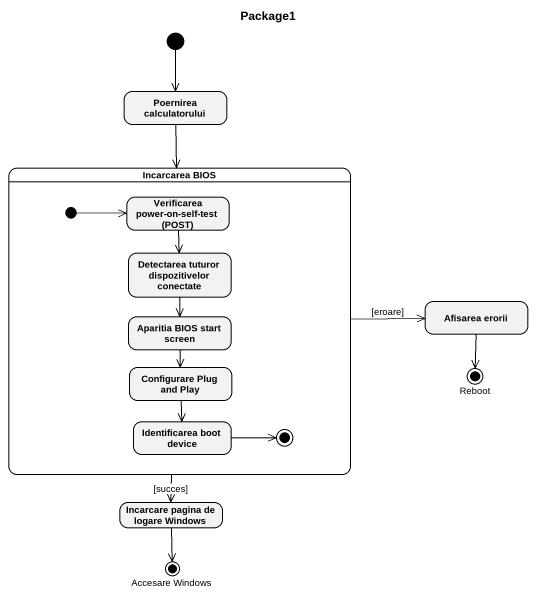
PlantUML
@startuml
title Package1
hide empty description
state "Poernirea calculatorului" as Poernirea_calculatorului
state "Incarcarea BIOS" as Incarcarea_BIOS {
  state "Verificarea power-on-self-test (POST)" as Verificarea_power_on_self
  state "Detectarea tuturor dispozitivelor conectate" as Detectarea_tuturor
  state "Aparitia BIOS start screen" as Aparitia_BIOS_start_screen
  state "Configurare Plug and Play" as Configurare_Plug_and_Play
  state "Identificarea boot device" as Identificarea_boot_device
  [*] -right-> Verificarea_power_on_self
  Identificarea_boot_device -right-> [*]
}
state "Afisarea erorii" as Afisarea_erorii
state Reboot <<end>>
state "Incarcare pagina de logare Windows" as Incarcare_pagina_de_logare
state "Accesare Windows" as Accesare_Windows <<end>>
[*] --> Poernirea_calculatorului
Poernirea_calculatorului --> Incarcarea_BIOS
Incarcarea_BIOS -right-> Afisarea_erorii : [eroare]
Incarcarea_BIOS --> Incarcare_pagina_de_logare : [succes]
Verificarea_power_on_self --> Detectarea_tuturor
Detectarea_tuturor --> Aparitia_BIOS_start_screen
Aparitia_BIOS_start_screen --> Configurare_Plug_and_Play
Afisarea_erorii --> Reboot
Configurare_Plug_and_Play --> Identificarea_boot_device
Incarcare_pagina_de_logare --> Accesare_Windows
@enduml
